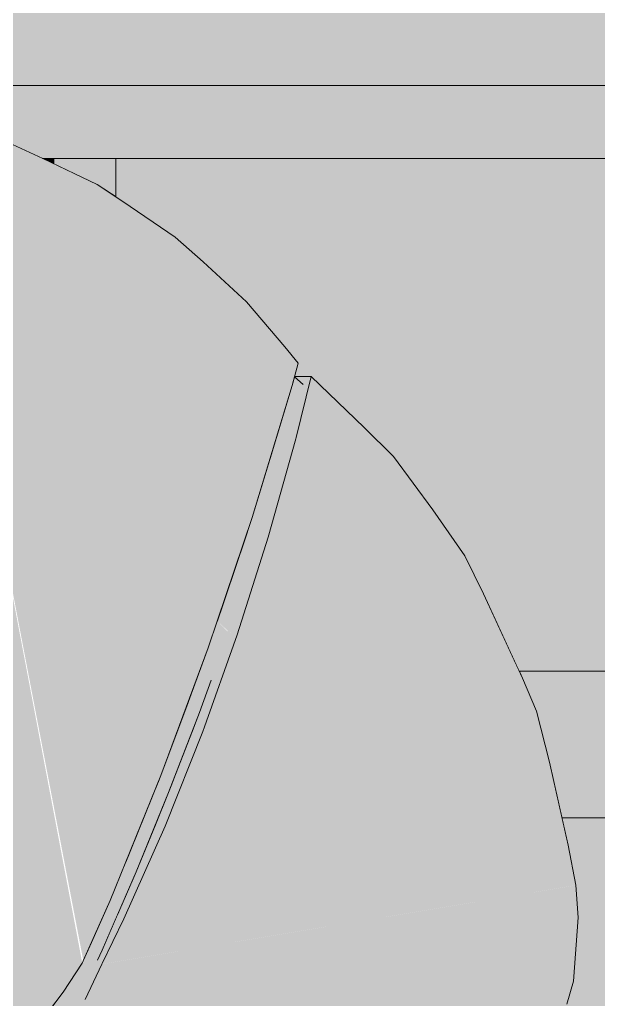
# Model space of a CAD drawing. Header units: centimetres. Extents: x -4381 to 5639, y -3920 to 4826.
# Drawn here: x 73.2064 to 73.404, y 11.0558 to 11.3903 of the extents above; entities that cross this region are included whole.
import ezdxf
from ezdxf.xclip import XClip

# ---------------------------------------------------------------- set-up
doc = ezdxf.new("R2010")
doc.units = ezdxf.units.CM
doc.header["$MEASUREMENT"] = 0
doc.header["$XCLIPFRAME"] = 0
doc.set_wipeout_variables(frame=1)
doc.linetypes.add('Wipeout_Contour', pattern=[100, 0, -100])
for name, color, linetype in [('01- MOBILIER', 7, 'Continuous'), ('Drawing & Figure', 7, 'Continuous'), ('Structural - Bearing', 7, 'Continuous')]:
    doc.layers.add(name, color=color, linetype=linetype)
for name, color, linetype, lineweight in [('01- MOBILIER_Pen_No__1', 7, 'Continuous', 5), ('01- MOBILIER_Pen_No__101', 252, 'Continuous', 5), ('01- MOBILIER_Pen_No__18', 9, 'Continuous', 5), ('01- MOBILIER_Pen_No__2', 8, 'Continuous', 5)]:
    doc.layers.add(name, color=color, linetype=linetype, lineweight=lineweight)
for name, color, linetype, lineweight, true_color in [('01- MOBILIER_Pen_No__102', 7, 'Continuous', 5, 0xcccccc), ('01- MOBILIER_Pen_No__186', 7, 'Continuous', 5, 0xe8e8e8), ('01- MOBILIER_Pen_No__62', 7, 'Continuous', 5, 0xaaaaaa), ('Structural - Bearing_Pen_No__112', 7, 'Continuous', 5, 0xd5aaaa)]:
    doc.layers.add(name, color=color, linetype=linetype, lineweight=lineweight, true_color=true_color)

# ---------------------------------------------------------------- blocks, each defined once
blk = doc.blocks.new('Drawing_10_10', base_point=(-363.09186, 10.61787))
at = {"color": 254, "linetype": 'Wipeout_Contour', "lineweight": 0, "ltscale": 221.857328}
blk.add_wipeout([(73.21806, 11.34287), (73.21425, 11.34287), (73.21806, 11.34106)], dxfattribs=at).dxf.layer = '01- MOBILIER'
at = {"color": 254, "linetype": 'Wipeout_Contour', "lineweight": 0, "ltscale": 521.720402}
blk.add_wipeout([(73.71856, 11.16787), (73.37691, 11.16787), (73.37801, 11.16547), (73.38281, 11.15426), (73.38729, 11.13678), (73.39152, 11.11787), (73.71856, 11.11787)], dxfattribs=at).dxf.layer = '01- MOBILIER'
at = {"color": 254, "linetype": 'Wipeout_Contour', "lineweight": 0, "ltscale": 665.852997}
blk.add_wipeout([(73.21638, 11.05188), (73.22217, 11.04652), (73.22726, 11.05747), (73.22872, 11.06036), (73.23286, 11.06925), (73.23451, 11.07272), (73.23116, 11.07584), (73.22814, 11.06905), (73.22122, 11.05827)], dxfattribs=at).dxf.layer = '01- MOBILIER'
at = {"layer": '01- MOBILIER_Pen_No__18', "linetype": 'Continuous', "ltscale": 10}
blk.add_hatch(color=256, dxfattribs=at).paths.add_polyline_path([(73.21638, 11.05188), (73.22217, 11.04652), (73.22726, 11.05747), (73.22872, 11.06036), (73.23286, 11.06925), (73.23451, 11.07272), (73.23116, 11.07584), (73.22814, 11.06905), (73.22122, 11.05827)])
at = {"layer": '01- MOBILIER_Pen_No__2', "linetype": 'Continuous', "ltscale": 10}
for points in [[(73.21806, 11.34287), (73.21425, 11.34287), (73.21806, 11.34106)], [(73.71856, 11.16787), (73.37691, 11.16787), (73.37801, 11.16547), (73.38281, 11.15426), (73.38729, 11.13678), (73.39152, 11.11787), (73.71856, 11.11787)]]:
    blk.add_hatch(color=256, dxfattribs=at).paths.add_polyline_path(points)
at = {"color": 254, "linetype": 'Wipeout_Contour', "lineweight": 0, "ltscale": 370.423621}
blk.add_wipeout([(73.21806, 11.34287), (73.21806, 11.34106), (73.23288, 11.33403), (73.23927, 11.32981), (73.23927, 11.34287)], dxfattribs=at).dxf.layer = '01- MOBILIER'
at = {"color": 254, "linetype": 'Wipeout_Contour', "lineweight": 0, "ltscale": 592.595486}
blk.add_wipeout([(73.23116, 11.07584), (73.23451, 11.07272), (73.23496, 11.07373), (73.23986, 11.08497), (73.24166, 11.08902), (73.24618, 11.09943), (73.24262, 11.10273), (73.2373, 11.08965)], dxfattribs=at).dxf.layer = '01- MOBILIER'
at = {"layer": '01- MOBILIER_Pen_No__102', "linetype": 'Continuous', "ltscale": 10}
blk.add_hatch(color=256, dxfattribs=at).paths.add_polyline_path([(73.23116, 11.07584), (73.23451, 11.07272), (73.23496, 11.07373), (73.23986, 11.08497), (73.24166, 11.08902), (73.24618, 11.09943), (73.24262, 11.10273), (73.2373, 11.08965)])
at = {"layer": '01- MOBILIER_Pen_No__186', "linetype": 'Continuous', "ltscale": 10}
blk.add_hatch(color=256, dxfattribs=at).paths.add_polyline_path([(73.21806, 11.34287), (73.21806, 11.34106), (73.23288, 11.33403), (73.23927, 11.32981), (73.23927, 11.34287)])
at = {"color": 254, "linetype": 'Wipeout_Contour', "lineweight": 0, "ltscale": 519.05201}
blk.add_wipeout([(73.18396, 11.36787), (73.18396, 11.35423), (73.20012, 11.34905), (73.20395, 11.3477), (73.21425, 11.34287), (73.25227, 11.34287), (73.25227, 11.36787)], dxfattribs=at).dxf.layer = '01- MOBILIER'
at = {"color": 254, "linetype": 'Wipeout_Contour', "lineweight": 0, "ltscale": 296.363436}
blk.add_wipeout([(73.25365, 11.12985), (73.24262, 11.10273), (73.24618, 11.09943), (73.25726, 11.1265)], dxfattribs=at).dxf.layer = '01- MOBILIER'
at = {"layer": '01- MOBILIER_Pen_No__101', "linetype": 'Continuous', "ltscale": 10}
blk.add_hatch(color=256, dxfattribs=at).paths.add_polyline_path([(73.18396, 11.36787), (73.18396, 11.35423), (73.20012, 11.34905), (73.20395, 11.3477), (73.21425, 11.34287), (73.25227, 11.34287), (73.25227, 11.36787)])
at = {"layer": '01- MOBILIER_Pen_No__102', "linetype": 'Continuous', "ltscale": 10}
blk.add_hatch(color=256, dxfattribs=at).paths.add_polyline_path([(73.25365, 11.12985), (73.24262, 11.10273), (73.24618, 11.09943), (73.25726, 11.1265)])
at = {"color": 254, "linetype": 'Wipeout_Contour', "lineweight": 0, "ltscale": 296.690558}
blk.add_wipeout([(73.25227, 11.34287), (73.34097, 11.34287), (73.34097, 11.36787), (73.25227, 11.36787)], dxfattribs=at).dxf.layer = '01- MOBILIER'
at = {"color": 254, "linetype": 'Wipeout_Contour', "lineweight": 0, "ltscale": 369.70211}
blk.add_wipeout([(73.14066, 11.3631), (73.20229, 11.04115), (73.21065, 11.04432), (73.22122, 11.05827), (73.16374, 11.3585)], dxfattribs=at).dxf.layer = '01- MOBILIER'
at = {"color": 254, "linetype": 'Wipeout_Contour', "lineweight": 0, "ltscale": 518.609094}
blk.add_wipeout([(73.25365, 11.12985), (73.25726, 11.1265), (73.26344, 11.14254), (73.26582, 11.14886), (73.26775, 11.15386), (73.26395, 11.15738), (73.25461, 11.13222)], dxfattribs=at).dxf.layer = '01- MOBILIER'
at = {"layer": '01- MOBILIER_Pen_No__101', "linetype": 'Continuous', "ltscale": 10}
blk.add_hatch(color=256, dxfattribs=at).paths.add_polyline_path([(73.25227, 11.34287), (73.34097, 11.34287), (73.34097, 11.36787), (73.25227, 11.36787)])
at = {"layer": '01- MOBILIER_Pen_No__102', "linetype": 'Continuous', "ltscale": 10}
blk.add_hatch(color=256, dxfattribs=at).paths.add_polyline_path([(73.25365, 11.12985), (73.25726, 11.1265), (73.26344, 11.14254), (73.26582, 11.14886), (73.26775, 11.15386), (73.26395, 11.15738), (73.25461, 11.13222)])
at = {"layer": '01- MOBILIER_Pen_No__18', "linetype": 'Continuous', "ltscale": 10}
blk.add_hatch(color=256, dxfattribs=at).paths.add_polyline_path([(73.14066, 11.3631), (73.20229, 11.04115), (73.21065, 11.04432), (73.22122, 11.05827), (73.16374, 11.3585)])
at = {"color": 254, "linetype": 'Wipeout_Contour', "lineweight": 0, "ltscale": 297.073737}
blk.add_wipeout([(73.34097, 11.34287), (73.44616, 11.34287), (73.44616, 11.36787), (73.34097, 11.36787)], dxfattribs=at).dxf.layer = '01- MOBILIER'
at = {"color": 254, "linetype": 'Wipeout_Contour', "lineweight": 0, "ltscale": 296.168283}
blk.add_wipeout([(73.16374, 11.3585), (73.22122, 11.05827), (73.2278, 11.06825), (73.17299, 11.35712)], dxfattribs=at).dxf.layer = '01- MOBILIER'
at = {"color": 254, "linetype": 'Wipeout_Contour', "lineweight": 0, "ltscale": 444.626367}
blk.add_wipeout([(73.26395, 11.15738), (73.26775, 11.15386), (73.27179, 11.16512), (73.27751, 11.1814), (73.27387, 11.18497), (73.27081, 11.17588)], dxfattribs=at).dxf.layer = '01- MOBILIER'
at = {"layer": '01- MOBILIER_Pen_No__102', "linetype": 'Continuous', "ltscale": 10}
for points in [[(73.16374, 11.3585), (73.22122, 11.05827), (73.2278, 11.06825), (73.17299, 11.35712)], [(73.26395, 11.15738), (73.26775, 11.15386), (73.27179, 11.16512), (73.27751, 11.1814), (73.27387, 11.18497), (73.27081, 11.17588)]]:
    blk.add_hatch(color=256, dxfattribs=at).paths.add_polyline_path(points)
at = {"layer": '01- MOBILIER_Pen_No__62', "linetype": 'Continuous', "ltscale": 10}
blk.add_hatch(color=256, dxfattribs=at).paths.add_polyline_path([(73.34097, 11.34287), (73.44616, 11.34287), (73.44616, 11.36787), (73.34097, 11.36787)])
at = {"color": 254, "linetype": 'Wipeout_Contour', "lineweight": 0, "ltscale": 296.183323}
blk.add_wipeout([(73.18691, 11.35285), (73.17299, 11.35712), (73.22814, 11.06905), (73.2373, 11.08965)], dxfattribs=at).dxf.layer = '01- MOBILIER'
at = {"color": 254, "linetype": 'Wipeout_Contour', "lineweight": 0, "ltscale": 370.454881}
blk.add_wipeout([(73.28321, 11.21272), (73.27387, 11.18497), (73.27756, 11.18155), (73.28291, 11.19763), (73.28674, 11.20945)], dxfattribs=at).dxf.layer = '01- MOBILIER'
at = {"color": 254, "linetype": 'Wipeout_Contour', "lineweight": 0, "ltscale": 221.678361}
blk.add_wipeout([(73.22726, 11.05747), (73.22874, 11.05583), (73.22872, 11.06036)], dxfattribs=at).dxf.layer = '01- MOBILIER'
at = {"layer": '01- MOBILIER_Pen_No__102', "linetype": 'Continuous', "ltscale": 10}
for points in [[(73.18691, 11.35285), (73.17299, 11.35712), (73.22814, 11.06905), (73.2373, 11.08965)], [(73.28321, 11.21272), (73.27387, 11.18497), (73.27756, 11.18155), (73.28291, 11.19763), (73.28674, 11.20945)]]:
    blk.add_hatch(color=256, dxfattribs=at).paths.add_polyline_path(points)
at = {"layer": '01- MOBILIER_Pen_No__18', "linetype": 'Continuous', "ltscale": 10}
blk.add_hatch(color=256, dxfattribs=at).paths.add_polyline_path([(73.22726, 11.05747), (73.22874, 11.05583), (73.22872, 11.06036)])
at = {"color": 254, "linetype": 'Wipeout_Contour', "lineweight": 0, "ltscale": 370.592123}
blk.add_wipeout([(73.18691, 11.35285), (73.2373, 11.08965), (73.25461, 11.13222), (73.21429, 11.34285), (73.20395, 11.3477)], dxfattribs=at).dxf.layer = '01- MOBILIER'
at = {"color": 254, "linetype": 'Wipeout_Contour', "lineweight": 0, "ltscale": 519.024464}
blk.add_wipeout([(73.28578, 11.22035), (73.28321, 11.21272), (73.28674, 11.20945), (73.2882, 11.21429), (73.29277, 11.22914), (73.29528, 11.23753), (73.29194, 11.24063)], dxfattribs=at).dxf.layer = '01- MOBILIER'
at = {"color": 254, "linetype": 'Wipeout_Contour', "lineweight": 0, "ltscale": 296.56404}
blk.add_wipeout([(73.22872, 11.06036), (73.22874, 11.05583), (73.23448, 11.06788), (73.23286, 11.06925)], dxfattribs=at).dxf.layer = '01- MOBILIER'
at = {"layer": '01- MOBILIER_Pen_No__102', "linetype": 'Continuous', "ltscale": 10}
for points in [[(73.18691, 11.35285), (73.2373, 11.08965), (73.25461, 11.13222), (73.21429, 11.34285), (73.20395, 11.3477)], [(73.28578, 11.22035), (73.28321, 11.21272), (73.28674, 11.20945), (73.2882, 11.21429), (73.29277, 11.22914), (73.29528, 11.23753), (73.29194, 11.24063)]]:
    blk.add_hatch(color=256, dxfattribs=at).paths.add_polyline_path(points)
at = {"layer": '01- MOBILIER_Pen_No__18', "linetype": 'Continuous', "ltscale": 10}
blk.add_hatch(color=256, dxfattribs=at).paths.add_polyline_path([(73.22872, 11.06036), (73.22874, 11.05583), (73.23448, 11.06788), (73.23286, 11.06925)])
at = {"color": 254, "linetype": 'Wipeout_Contour', "lineweight": 0, "ltscale": 370.588887}
blk.add_wipeout([(73.21429, 11.34285), (73.25461, 11.13222), (73.27081, 11.17588), (73.24164, 11.32825), (73.23288, 11.33403)], dxfattribs=at).dxf.layer = '01- MOBILIER'
at = {"color": 254, "linetype": 'Wipeout_Contour', "lineweight": 0, "ltscale": 518.656266}
blk.add_wipeout([(73.29945, 11.26537), (73.29194, 11.24063), (73.29528, 11.23753), (73.29802, 11.24745), (73.30033, 11.25562), (73.30313, 11.26577), (73.30028, 11.26841)], dxfattribs=at).dxf.layer = '01- MOBILIER'
at = {"color": 254, "linetype": 'Wipeout_Contour', "lineweight": 0, "ltscale": 370.435244}
blk.add_wipeout([(73.22012, 11.04821), (73.21861, 11.04135), (73.22874, 11.05583), (73.22726, 11.05747), (73.22217, 11.04652)], dxfattribs=at).dxf.layer = '01- MOBILIER'
at = {"layer": '01- MOBILIER_Pen_No__102', "linetype": 'Continuous', "ltscale": 10}
for points in [[(73.21429, 11.34285), (73.25461, 11.13222), (73.27081, 11.17588), (73.24164, 11.32825), (73.23288, 11.33403)], [(73.29945, 11.26537), (73.29194, 11.24063), (73.29528, 11.23753), (73.29802, 11.24745), (73.30033, 11.25562), (73.30313, 11.26577), (73.30028, 11.26841)]]:
    blk.add_hatch(color=256, dxfattribs=at).paths.add_polyline_path(points)
at = {"layer": '01- MOBILIER_Pen_No__18', "linetype": 'Continuous', "ltscale": 10}
blk.add_hatch(color=256, dxfattribs=at).paths.add_polyline_path([(73.22012, 11.04821), (73.21861, 11.04135), (73.22874, 11.05583), (73.22726, 11.05747), (73.22217, 11.04652)])
at = {"color": 254, "linetype": 'Wipeout_Contour', "lineweight": 0, "ltscale": 370.542071}
blk.add_wipeout([(73.24164, 11.32825), (73.27081, 11.17588), (73.28578, 11.22035), (73.26909, 11.30758), (73.25954, 11.31609)], dxfattribs=at).dxf.layer = '01- MOBILIER'
at = {"color": 254, "linetype": 'Wipeout_Contour', "lineweight": 0, "ltscale": 296.525073}
blk.add_wipeout([(73.26775, 11.15386), (73.26582, 11.14886), (73.26895, 11.14733), (73.27179, 11.16512)], dxfattribs=at).dxf.layer = '01- MOBILIER'
at = {"color": 254, "linetype": 'Wipeout_Contour', "lineweight": 0, "ltscale": 296.234678}
blk.add_wipeout([(73.25325, 11.11672), (73.25606, 11.11496), (73.25931, 11.13182), (73.25726, 11.1265)], dxfattribs=at).dxf.layer = '01- MOBILIER'
at = {"color": 254, "linetype": 'Wipeout_Contour', "lineweight": 0, "ltscale": 740.888188}
blk.add_wipeout([(73.20885, 11.01925), (73.21004, 11.01958), (73.35233, 11.0417), (73.35809, 11.04178), (73.36038, 11.04077), (73.38976, 11.04566), (73.39324, 11.05415), (73.39548, 11.06211), (73.21628, 11.0323), (73.21348, 11.02689)], dxfattribs=at).dxf.layer = '01- MOBILIER'
at = {"layer": '01- MOBILIER_Pen_No__101', "linetype": 'Continuous', "ltscale": 10}
blk.add_hatch(color=256, dxfattribs=at).paths.add_polyline_path([(73.20885, 11.01925), (73.21004, 11.01958), (73.35233, 11.0417), (73.35809, 11.04178), (73.36038, 11.04077), (73.38976, 11.04566), (73.39324, 11.05415), (73.39548, 11.06211), (73.21628, 11.0323), (73.21348, 11.02689)])
at = {"layer": '01- MOBILIER_Pen_No__102', "linetype": 'Continuous', "ltscale": 10}
blk.add_hatch(color=256, dxfattribs=at).paths.add_polyline_path([(73.24164, 11.32825), (73.27081, 11.17588), (73.28578, 11.22035), (73.26909, 11.30758), (73.25954, 11.31609)])
at = {"layer": '01- MOBILIER_Pen_No__18', "linetype": 'Continuous', "ltscale": 10}
blk.add_hatch(color=256, dxfattribs=at).paths.add_polyline_path([(73.25325, 11.11672), (73.25606, 11.11496), (73.25931, 11.13182), (73.25726, 11.1265)])
at = {"layer": '01- MOBILIER_Pen_No__62', "linetype": 'Continuous', "ltscale": 10}
for points in [[(73.26775, 11.15386), (73.26582, 11.14886), (73.26895, 11.14733), (73.27179, 11.16512)], [(73.21628, 11.0323), (73.39548, 11.06211), (73.39706, 11.08383), (73.22874, 11.05583), (73.21861, 11.04135)]]:
    blk.add_hatch(color=256, dxfattribs=at).paths.add_polyline_path(points)
at = {"color": 254, "linetype": 'Wipeout_Contour', "lineweight": 0, "ltscale": 370.382873}
blk.add_wipeout([(73.26909, 11.30758), (73.28578, 11.22035), (73.29945, 11.26537), (73.29692, 11.27861), (73.28381, 11.29394)], dxfattribs=at).dxf.layer = '01- MOBILIER'
at = {"color": 254, "linetype": 'Wipeout_Contour', "lineweight": 0, "ltscale": 222.238195}
blk.add_wipeout([(73.27751, 11.1814), (73.2807, 11.18027), (73.28291, 11.19763)], dxfattribs=at).dxf.layer = '01- MOBILIER'
at = {"color": 254, "linetype": 'Wipeout_Contour', "lineweight": 0, "ltscale": 296.564737}
blk.add_wipeout([(73.39706, 11.08383), (73.39622, 11.09478), (73.23448, 11.06788), (73.22874, 11.05583)], dxfattribs=at).dxf.layer = '01- MOBILIER'
at = {"layer": '01- MOBILIER_Pen_No__18', "linetype": 'Continuous', "ltscale": 10}
blk.add_hatch(color=256, dxfattribs=at).paths.add_polyline_path([(73.39706, 11.08383), (73.39622, 11.09478), (73.23448, 11.06788), (73.22874, 11.05583)])
at = {"layer": '01- MOBILIER_Pen_No__186', "linetype": 'Continuous', "ltscale": 10}
blk.add_hatch(color=256, dxfattribs=at).paths.add_polyline_path([(73.26909, 11.30758), (73.28578, 11.22035), (73.29945, 11.26537), (73.29692, 11.27861), (73.28381, 11.29394)])
at = {"layer": '01- MOBILIER_Pen_No__62', "linetype": 'Continuous', "ltscale": 10}
blk.add_hatch(color=256, dxfattribs=at).paths.add_polyline_path([(73.27751, 11.1814), (73.2807, 11.18027), (73.28291, 11.19763)])
at = {"color": 254, "linetype": 'Wipeout_Contour', "lineweight": 0, "ltscale": 222.446465}
blk.add_wipeout([(73.29692, 11.27861), (73.29945, 11.26537), (73.30152, 11.27298)], dxfattribs=at).dxf.layer = '01- MOBILIER'
at = {"color": 254, "linetype": 'Wipeout_Contour', "lineweight": 0, "ltscale": 222.050118}
blk.add_wipeout([(73.30033, 11.25562), (73.29802, 11.24745), (73.30071, 11.24722)], dxfattribs=at).dxf.layer = '01- MOBILIER'
at = {"color": 254, "linetype": 'Wipeout_Contour', "lineweight": 0, "ltscale": 222.196657}
blk.add_wipeout([(73.2882, 11.21429), (73.29128, 11.21362), (73.29277, 11.22914)], dxfattribs=at).dxf.layer = '01- MOBILIER'
at = {"color": 254, "linetype": 'Wipeout_Contour', "lineweight": 0, "ltscale": 296.490479}
blk.add_wipeout([(73.24166, 11.08902), (73.23986, 11.08497), (73.24203, 11.08329), (73.24516, 11.09708)], dxfattribs=at).dxf.layer = '01- MOBILIER'
at = {"color": 254, "linetype": 'Wipeout_Contour', "lineweight": 0, "ltscale": 295.732346}
blk.add_wipeout([(73.23451, 11.07272), (73.23286, 11.06925), (73.23447, 11.06789), (73.23496, 11.07373)], dxfattribs=at).dxf.layer = '01- MOBILIER'
at = {"layer": '01- MOBILIER_Pen_No__18', "linetype": 'Continuous', "ltscale": 10}
for points in [[(73.24166, 11.08902), (73.23986, 11.08497), (73.24203, 11.08329), (73.24516, 11.09708)], [(73.23451, 11.07272), (73.23286, 11.06925), (73.23447, 11.06789), (73.23496, 11.07373)]]:
    blk.add_hatch(color=256, dxfattribs=at).paths.add_polyline_path(points)
at = {"layer": '01- MOBILIER_Pen_No__186', "linetype": 'Continuous', "ltscale": 10}
blk.add_hatch(color=256, dxfattribs=at).paths.add_polyline_path([(73.29692, 11.27861), (73.29945, 11.26537), (73.30152, 11.27298)])
at = {"layer": '01- MOBILIER_Pen_No__62', "linetype": 'Continuous', "ltscale": 10}
for points in [[(73.30033, 11.25562), (73.29802, 11.24745), (73.30071, 11.24722)], [(73.2882, 11.21429), (73.29128, 11.21362), (73.29277, 11.22914)]]:
    blk.add_hatch(color=256, dxfattribs=at).paths.add_polyline_path(points)
at = {"color": 254, "linetype": 'Wipeout_Contour', "lineweight": 0, "ltscale": 446.561848}
blk.add_wipeout([(73.30028, 11.26841), (73.30313, 11.26577), (73.30033, 11.25562), (73.30071, 11.24722), (73.30591, 11.26843), (73.30028, 11.26843)], dxfattribs=at).dxf.layer = '01- MOBILIER'
at = {"layer": '01- MOBILIER_Pen_No__62', "linetype": 'Continuous', "ltscale": 10}
blk.add_hatch(color=256, dxfattribs=at).paths.add_polyline_path([(73.30028, 11.26841), (73.30313, 11.26577), (73.30033, 11.25562), (73.30071, 11.24722), (73.30591, 11.26843), (73.30028, 11.26843)])
at = {"color": 254, "linetype": 'Wipeout_Contour', "lineweight": 0, "ltscale": 371.066011}
blk.add_wipeout([(73.29128, 11.21362), (73.30071, 11.24722), (73.29802, 11.24745), (73.29528, 11.23753), (73.29277, 11.22914)], dxfattribs=at).dxf.layer = '01- MOBILIER'
at = {"layer": '01- MOBILIER_Pen_No__62', "linetype": 'Continuous', "ltscale": 10}
blk.add_hatch(color=256, dxfattribs=at).paths.add_polyline_path([(73.29128, 11.21362), (73.30071, 11.24722), (73.29802, 11.24745), (73.29528, 11.23753), (73.29277, 11.22914)])
at = {"color": 254, "linetype": 'Wipeout_Contour', "lineweight": 0, "ltscale": 370.832524}
blk.add_wipeout([(73.2807, 11.18027), (73.29128, 11.21362), (73.2882, 11.21429), (73.28674, 11.20945), (73.28291, 11.19763)], dxfattribs=at).dxf.layer = '01- MOBILIER'
at = {"layer": '01- MOBILIER_Pen_No__62', "linetype": 'Continuous', "ltscale": 10}
blk.add_hatch(color=256, dxfattribs=at).paths.add_polyline_path([(73.2807, 11.18027), (73.29128, 11.21362), (73.2882, 11.21429), (73.28674, 11.20945), (73.28291, 11.19763)])
at = {"color": 254, "linetype": 'Wipeout_Contour', "lineweight": 0, "ltscale": 296.593396}
blk.add_wipeout([(73.27179, 11.16512), (73.26895, 11.14733), (73.2807, 11.18027), (73.2775, 11.1814)], dxfattribs=at).dxf.layer = '01- MOBILIER'
at = {"layer": '01- MOBILIER_Pen_No__62', "linetype": 'Continuous', "ltscale": 10}
blk.add_hatch(color=256, dxfattribs=at).paths.add_polyline_path([(73.27179, 11.16512), (73.26895, 11.14733), (73.2807, 11.18027), (73.2775, 11.1814)])
at = {"color": 254, "linetype": 'Wipeout_Contour', "lineweight": 0, "ltscale": 370.562958}
blk.add_wipeout([(73.25931, 11.13182), (73.25606, 11.11496), (73.26895, 11.14733), (73.26582, 11.14886), (73.26344, 11.14254)], dxfattribs=at).dxf.layer = '01- MOBILIER'
at = {"layer": '01- MOBILIER_Pen_No__62', "linetype": 'Continuous', "ltscale": 10}
blk.add_hatch(color=256, dxfattribs=at).paths.add_polyline_path([(73.25931, 11.13182), (73.25606, 11.11496), (73.26895, 11.14733), (73.26582, 11.14886), (73.26344, 11.14254)])
at = {"color": 254, "linetype": 'Wipeout_Contour', "lineweight": 0, "ltscale": 370.66276}
blk.add_wipeout([(73.24203, 11.08329), (73.25606, 11.11496), (73.25325, 11.11672), (73.24618, 11.09943), (73.24516, 11.09708)], dxfattribs=at).dxf.layer = '01- MOBILIER'
at = {"layer": '01- MOBILIER_Pen_No__18', "linetype": 'Continuous', "ltscale": 10}
blk.add_hatch(color=256, dxfattribs=at).paths.add_polyline_path([(73.24203, 11.08329), (73.25606, 11.11496), (73.25325, 11.11672), (73.24618, 11.09943), (73.24516, 11.09708)])
at = {"color": 254, "linetype": 'Wipeout_Contour', "lineweight": 0, "ltscale": 296.545515}
blk.add_wipeout([(73.23496, 11.07373), (73.23447, 11.06789), (73.24203, 11.08329), (73.23986, 11.08497)], dxfattribs=at).dxf.layer = '01- MOBILIER'
at = {"layer": '01- MOBILIER_Pen_No__18', "linetype": 'Continuous', "ltscale": 10}
blk.add_hatch(color=256, dxfattribs=at).paths.add_polyline_path([(73.23496, 11.07373), (73.23447, 11.06789), (73.24203, 11.08329), (73.23986, 11.08497)])
at = {"color": 254, "linetype": 'Wipeout_Contour', "lineweight": 0, "ltscale": 296.582195}
blk.add_wipeout([(73.39621, 11.09479), (73.39361, 11.1085), (73.24203, 11.08329), (73.23447, 11.06789)], dxfattribs=at).dxf.layer = '01- MOBILIER'
at = {"layer": '01- MOBILIER_Pen_No__18', "linetype": 'Continuous', "ltscale": 10}
blk.add_hatch(color=256, dxfattribs=at).paths.add_polyline_path([(73.39621, 11.09479), (73.39361, 11.1085), (73.24203, 11.08329), (73.23447, 11.06789)])
at = {"color": 254, "linetype": 'Wipeout_Contour', "lineweight": 0, "ltscale": 296.590674}
blk.add_wipeout([(73.39361, 11.1085), (73.38729, 11.13678), (73.25606, 11.11496), (73.24203, 11.08329)], dxfattribs=at).dxf.layer = '01- MOBILIER'
at = {"layer": '01- MOBILIER_Pen_No__102', "linetype": 'Continuous', "ltscale": 10}
blk.add_hatch(color=256, dxfattribs=at).paths.add_polyline_path([(73.39361, 11.1085), (73.38729, 11.13678), (73.25606, 11.11496), (73.24203, 11.08329)])
at = {"color": 254, "linetype": 'Wipeout_Contour', "lineweight": 0, "ltscale": 370.452437}
blk.add_wipeout([(73.38729, 11.13678), (73.38281, 11.15426), (73.37801, 11.16547), (73.26895, 11.14733), (73.25606, 11.11496)], dxfattribs=at).dxf.layer = '01- MOBILIER'
at = {"layer": '01- MOBILIER_Pen_No__102', "linetype": 'Continuous', "ltscale": 10}
blk.add_hatch(color=256, dxfattribs=at).paths.add_polyline_path([(73.38729, 11.13678), (73.38281, 11.15426), (73.37801, 11.16547), (73.26895, 11.14733), (73.25606, 11.11496)])
at = {"color": 254, "linetype": 'Wipeout_Contour', "lineweight": 0, "ltscale": 296.708142}
blk.add_wipeout([(73.37801, 11.16547), (73.3648, 11.19426), (73.2807, 11.18027), (73.26895, 11.14733)], dxfattribs=at).dxf.layer = '01- MOBILIER'
at = {"layer": '01- MOBILIER_Pen_No__102', "linetype": 'Continuous', "ltscale": 10}
blk.add_hatch(color=256, dxfattribs=at).paths.add_polyline_path([(73.37801, 11.16547), (73.3648, 11.19426), (73.2807, 11.18027), (73.26895, 11.14733)])
at = {"color": 254, "linetype": 'Wipeout_Contour', "lineweight": 0, "ltscale": 370.59967}
blk.add_wipeout([(73.3648, 11.19426), (73.35839, 11.20729), (73.34741, 11.22296), (73.29128, 11.21362), (73.2807, 11.18027)], dxfattribs=at).dxf.layer = '01- MOBILIER'
at = {"layer": '01- MOBILIER_Pen_No__102', "linetype": 'Continuous', "ltscale": 10}
blk.add_hatch(color=256, dxfattribs=at).paths.add_polyline_path([(73.3648, 11.19426), (73.35839, 11.20729), (73.34741, 11.22296), (73.29128, 11.21362), (73.2807, 11.18027)])
at = {"color": 254, "linetype": 'Wipeout_Contour', "lineweight": 0, "ltscale": 370.927165}
blk.add_wipeout([(73.34741, 11.22296), (73.33402, 11.24117), (73.32402, 11.2511), (73.30071, 11.24722), (73.29128, 11.21362)], dxfattribs=at).dxf.layer = '01- MOBILIER'
at = {"layer": '01- MOBILIER_Pen_No__102', "linetype": 'Continuous', "ltscale": 10}
blk.add_hatch(color=256, dxfattribs=at).paths.add_polyline_path([(73.34741, 11.22296), (73.33402, 11.24117), (73.32402, 11.2511), (73.30071, 11.24722), (73.29128, 11.21362)])
at = {"color": 254, "linetype": 'Wipeout_Contour', "lineweight": 0, "ltscale": 222.737221}
blk.add_wipeout([(73.32402, 11.2511), (73.30591, 11.26843), (73.30071, 11.24722)], dxfattribs=at).dxf.layer = '01- MOBILIER'
at = {"layer": '01- MOBILIER_Pen_No__186', "linetype": 'Continuous', "ltscale": 10}
blk.add_hatch(color=256, dxfattribs=at).paths.add_polyline_path([(73.32402, 11.2511), (73.30591, 11.26843), (73.30071, 11.24722)])
at = {"color": 254, "linetype": 'Wipeout_Contour', "lineweight": 0, "ltscale": 761.862619}
blk.add_wipeout([(73.17688, 14.11787), (73.17688, 11.36787), (74.16688, 11.36787), (74.16688, 13.61787), (76.16688, 13.61787), (76.16688, 10.78025), (76.59685, 10.78025), (76.6044, 10.7788), (76.60688, 10.7772), (76.60688, 14.11787)], dxfattribs=at).dxf.layer = 'Structural - Bearing'
at = {"layer": 'Structural - Bearing_Pen_No__112', "linetype": 'Continuous', "ltscale": 10}
blk.add_hatch(color=256, dxfattribs=at).paths.add_polyline_path([(73.17688, 14.11787), (73.17688, 11.36787), (74.16688, 11.36787), (74.16688, 13.61787), (76.16688, 13.61787), (76.16688, 10.78025), (76.59685, 10.78025), (76.6044, 10.7788), (76.60688, 10.7772), (76.60688, 14.11787)])
at = {"layer": '01- MOBILIER_Pen_No__1', "linetype": 'Continuous', "ltscale": 10}
for p, q in [((73.18396, 11.36787), (73.25227, 11.36787)), ((73.25227, 11.36787), (73.34097, 11.36787)), ((73.34097, 11.36787), (73.44616, 11.36787)), ((73.20395, 11.3477), (73.21429, 11.34285)), ((73.21429, 11.34285), (73.23288, 11.33403)), ((73.21806, 11.34106), (73.21806, 11.34287)), ((73.38281, 11.15426), (73.37801, 11.16547)), ((73.26778, 11.15383), (73.27174, 11.16477)), ((73.25726, 11.1265), (73.26778, 11.15383)), ((73.38729, 11.13678), (73.38281, 11.15426)), ((73.26895, 11.14733), (73.25606, 11.11496)), ((73.25461, 11.13222), (73.2373, 11.08965)), ((73.24618, 11.09943), (73.25726, 11.1265)), ((73.25606, 11.11496), (73.24203, 11.08329)), ((73.23456, 11.07268), (73.24618, 11.09943)), ((73.2373, 11.08965), (73.22813, 11.06903)), ((73.24203, 11.08329), (73.23447, 11.06789)), ((73.23295, 11.06917), (73.23456, 11.07268)), ((73.22814, 11.06903), (73.2278, 11.06825)), ((73.2278, 11.06825), (73.22122, 11.05827)), ((73.23448, 11.06788), (73.22874, 11.05583)), ((73.22122, 11.05827), (73.21065, 11.04432))]:
    blk.add_line(p, q, dxfattribs=at)
at = {"color": 254, "linetype": 'Wipeout_Contour', "lineweight": 0, "ltscale": 1340.59664}
blk.add_wipeout([(73.23927, 11.34287), (73.23927, 11.32981), (73.24164, 11.32825), (73.25954, 11.31609), (73.26909, 11.30758), (73.28381, 11.29394), (73.29692, 11.27861), (73.30152, 11.27298), (73.30028, 11.26843), (73.30591, 11.26843), (73.32402, 11.2511), (73.33402, 11.24117), (73.34741, 11.22296), (73.35839, 11.20729), (73.3648, 11.19426), (73.37691, 11.16787), (73.69027, 11.16787), (73.69027, 11.34287)], dxfattribs=at).dxf.layer = 'Structural - Bearing'
at = {"color": 254, "linetype": 'Wipeout_Contour', "lineweight": 0, "ltscale": 1864.761354}
blk.add_wipeout([(73.37197, 11.03337), (73.37307, 11.03244), (73.37849, 11.0251), (73.38298, 11.01601), (73.38633, 11.00562), (73.38831, 10.99469), (73.41461, 10.76914), (73.41536, 10.76798), (73.41688, 10.76059), (73.4184, 10.76798), (73.42299, 10.77468), (73.42936, 10.7788), (73.43692, 10.78025), (73.69027, 10.78025), (73.69027, 11.11787), (73.39152, 11.11787), (73.39361, 11.1085), (73.39621, 11.09479), (73.39706, 11.08383), (73.39548, 11.06211), (73.39324, 11.05415), (73.38976, 11.04566), (73.38071, 11.03568), (73.37554, 11.03438), (73.37247, 11.03347)], dxfattribs=at).dxf.layer = 'Structural - Bearing'
at = {"layer": 'Structural - Bearing_Pen_No__112', "linetype": 'Continuous', "ltscale": 10}
for points in [[(73.23927, 11.34287), (73.23927, 11.32981), (73.24164, 11.32825), (73.25954, 11.31609), (73.26909, 11.30758), (73.28381, 11.29394), (73.29692, 11.27861), (73.30152, 11.27298), (73.30028, 11.26843), (73.30591, 11.26843), (73.32402, 11.2511), (73.33402, 11.24117), (73.34741, 11.22296), (73.35839, 11.20729), (73.3648, 11.19426), (73.37691, 11.16787), (73.69027, 11.16787), (73.69027, 11.34287)], [(73.37197, 11.03337), (73.37307, 11.03244), (73.37849, 11.0251), (73.38298, 11.01601), (73.38633, 11.00562), (73.38831, 10.99469), (73.41461, 10.76914), (73.41536, 10.76798), (73.41688, 10.76059), (73.4184, 10.76798), (73.42299, 10.77468), (73.42936, 10.7788), (73.43692, 10.78025), (73.69027, 10.78025), (73.69027, 11.11787), (73.39152, 11.11787), (73.39361, 11.1085), (73.39621, 11.09479), (73.39706, 11.08383), (73.39548, 11.06211), (73.39324, 11.05415), (73.38976, 11.04566), (73.38071, 11.03568), (73.37554, 11.03438), (73.37247, 11.03347)]]:
    blk.add_hatch(color=256, dxfattribs=at).paths.add_polyline_path(points)
at = {"layer": '01- MOBILIER_Pen_No__1', "linetype": 'Continuous', "ltscale": 10}
for p, q in [((73.21425, 11.34287), (73.25227, 11.34287)), ((73.23927, 11.32981), (73.23927, 11.34287)), ((73.25227, 11.34287), (73.34097, 11.34287)), ((73.34097, 11.34287), (73.44616, 11.34287)), ((73.23288, 11.33403), (73.24164, 11.32825)), ((73.24164, 11.32825), (73.25954, 11.31609)), ((73.25954, 11.31609), (73.26909, 11.30758)), ((73.26909, 11.30758), (73.28381, 11.29394)), ((73.28381, 11.29394), (73.29692, 11.27861)), ((73.29692, 11.27861), (73.30152, 11.27298)), ((73.30152, 11.27298), (73.29945, 11.26537)), ((73.30028, 11.26843), (73.30591, 11.26843)), ((73.30028, 11.26841), (73.30317, 11.26573)), ((73.30591, 11.26843), (73.30071, 11.24722)), ((73.32402, 11.2511), (73.30591, 11.26843)), ((73.29945, 11.26537), (73.28578, 11.22035)), ((73.33402, 11.24117), (73.32402, 11.2511)), ((73.30071, 11.24722), (73.29128, 11.21362)), ((73.34741, 11.22296), (73.33402, 11.24117)), ((73.35839, 11.20729), (73.34741, 11.22296)), ((73.28578, 11.22035), (73.27081, 11.17588)), ((73.29128, 11.21362), (73.2807, 11.18027)), ((73.3648, 11.19426), (73.35839, 11.20729)), ((73.37801, 11.16547), (73.3648, 11.19426)), ((73.2807, 11.18027), (73.26895, 11.14733)), ((73.27081, 11.17588), (73.25461, 11.13222)), ((73.37691, 11.16787), (73.71856, 11.16787)), ((73.39361, 11.1085), (73.38729, 11.13678)), ((73.39152, 11.11787), (73.71856, 11.11787)), ((73.39621, 11.09479), (73.39361, 11.1085)), ((73.39706, 11.08383), (73.39622, 11.09478)), ((73.39548, 11.06211), (73.39706, 11.08383)), ((73.39324, 11.05415), (73.39548, 11.06211))]:
    blk.add_line(p, q, dxfattribs=at)

msp = doc.modelspace()

# ---------------------------------------------------------------- block references
at = {"layer": 'Drawing & Figure', "color": 151, "linetype": 'Continuous', "lineweight": 5, "ltscale": 10, "true_color": 0x80c2ff}
ref = msp.add_blockref('Drawing_10_10', (-363.09186, 10.61787), dxfattribs=at)
XClip(ref).set_block_clipping_path([(51.7463984619, 0.9963282177), (100.4426918859, 21.3288080632)])

doc.saveas('drawing.dxf')
